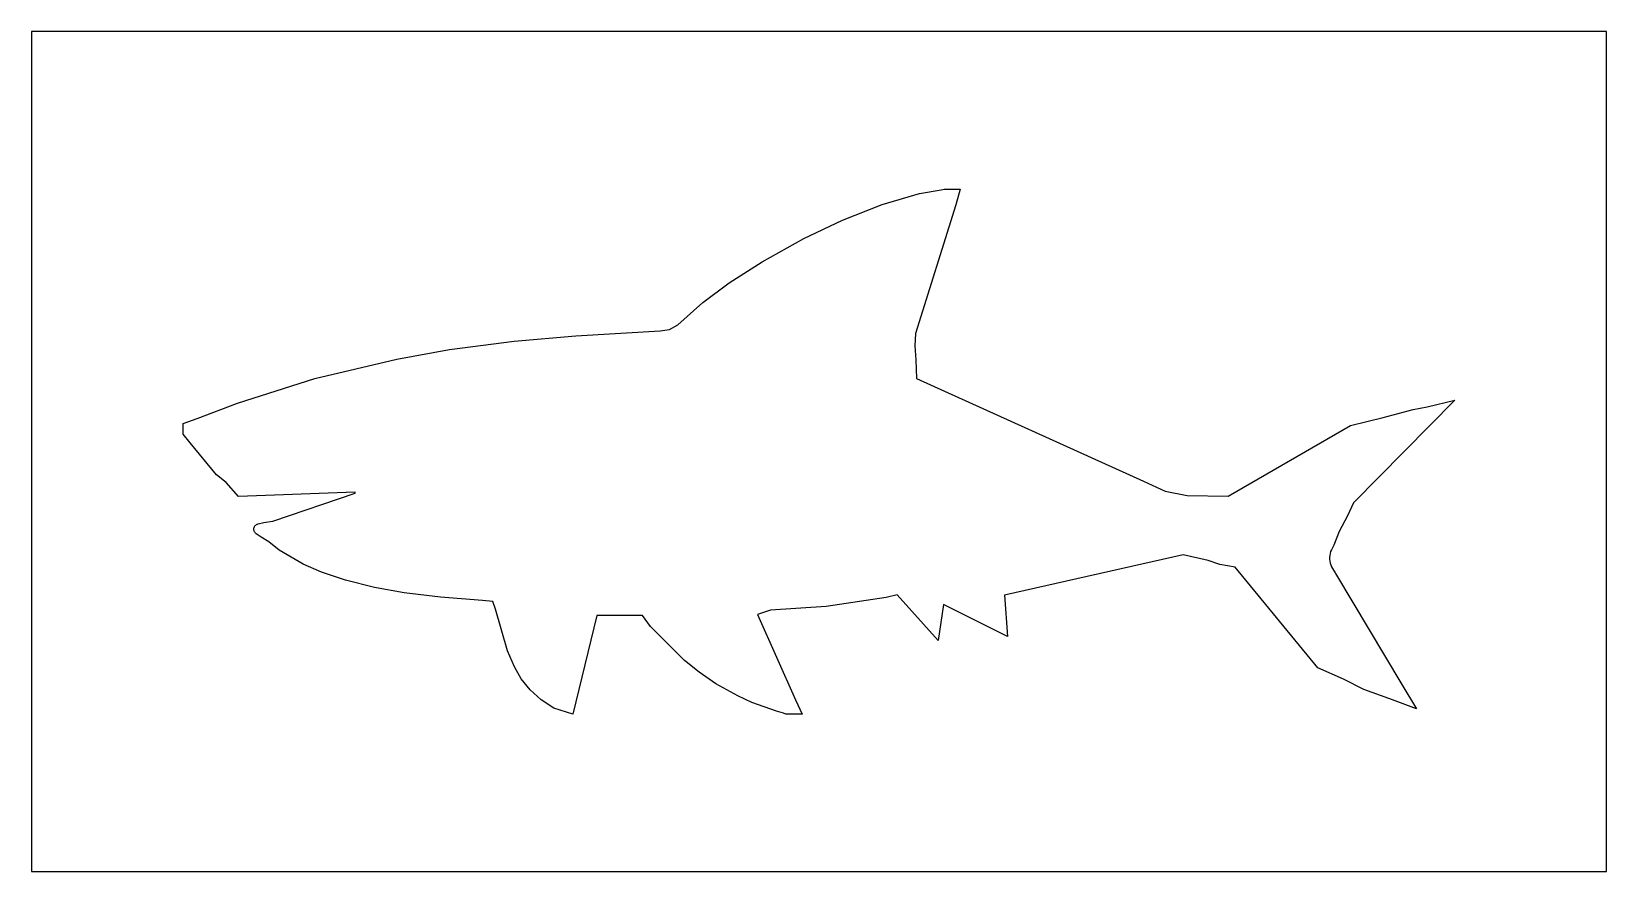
# Model space of a CAD drawing. Header units: inches. Extents: x 0 to 30, y 0 to 16.
import ezdxf

# ---------------------------------------------------------------- set-up
doc = ezdxf.new("R2010")
doc.units = ezdxf.units.IN
doc.header["$MEASUREMENT"] = 0
doc.layers.add('CUT', color=1, linetype='Continuous')

msp = doc.modelspace()

# ---------------------------------------------------------------- linework, layer by layer
at = {"layer": 'CUT'}
for points in [[(0, 0), (30, 0), (30, 16), (0, 16)], [(4.265, 6.447), (4.258, 6.455), (4.252, 6.463), (4.247, 6.472), (4.243, 6.482), (4.239, 6.492), (4.237, 6.502), (4.236, 6.513), (4.235, 6.523), (4.236, 6.533), (4.238, 6.544), (4.241, 6.554), (4.245, 6.564), (4.25, 6.573), (4.256, 6.582), (4.262, 6.59), (4.27, 6.597), (4.278, 6.604), (4.287, 6.61), (4.296, 6.614), (4.306, 6.618), (4.316, 6.621), (4.425, 6.648), (4.426, 6.649), (4.597, 6.674), (6.165, 7.207), (6.162, 7.223), (3.942, 7.145), (3.709, 7.407), (3.524, 7.558), (3.024, 8.167), (2.892, 8.333), (2.892, 8.532), (3.153, 8.627), (3.923, 8.922), (5.398, 9.392), (6.96, 9.76), (7.965, 9.94), (9.195, 10.101), (10.368, 10.205), (11.973, 10.301), (12.154, 10.326), (12.311, 10.41), (12.788, 10.836), (13.288, 11.211), (13.916, 11.615), (14.712, 12.056), (15.45, 12.407), (16.203, 12.704), (16.917, 12.917), (17.326, 12.987), (17.382, 13), (17.687, 13), (17.604, 12.699), (16.838, 10.25), (16.825, 10.013), (16.844, 9.745), (16.86, 9.392), (21.183, 7.436), (21.595, 7.244), (22.015, 7.162), (22.795, 7.15), (25.124, 8.498), (25.744, 8.647), (26.319, 8.801), (26.587, 8.848), (27.108, 8.979), (25.183, 7.023), (25.068, 6.772), (24.91, 6.474), (24.807, 6.218), (24.76, 6.129), (24.746, 6.094), (24.735, 6.059), (24.729, 6.022), (24.725, 5.985), (24.725, 5.948), (24.729, 5.912), (24.737, 5.875), (24.747, 5.84), (24.762, 5.806), (24.779, 5.773), (24.831, 5.686), (24.831, 5.686), (24.836, 5.678), (26.102, 3.565), (26.382, 3.097), (25.872, 3.29), (25.852, 3.294), (25.378, 3.465), (24.992, 3.661), (24.499, 3.879), (22.929, 5.798), (22.636, 5.845), (22.412, 5.926), (21.936, 6.029), (18.534, 5.263), (18.59, 4.477), (17.369, 5.086), (17.272, 4.398), (16.488, 5.269), (16.282, 5.222), (15.135, 5.05), (14.076, 4.977), (13.827, 4.898), (14.555, 3.27), (14.677, 3), (14.371, 3), (14.321, 3.018), (14.191, 3.052), (13.718, 3.222), (13.457, 3.343), (13.037, 3.577), (12.719, 3.794), (12.437, 4.02), (11.788, 4.664), (11.64, 4.879), (10.768, 4.879), (10.31, 3), (9.951, 3.114), (9.709, 3.268), (9.497, 3.463), (9.33, 3.667), (9.199, 3.896), (9.064, 4.205), (8.837, 4.996), (8.789, 5.143), (8.588, 5.162), (7.79, 5.223), (7.097, 5.308), (6.536, 5.412), (5.979, 5.549), (5.523, 5.7), (5.172, 5.857), (4.716, 6.12), (4.518, 6.28), (4.376, 6.37), (4.374, 6.371), (4.281, 6.433), (4.273, 6.44)]]:
    msp.add_lwpolyline(points, close=True, dxfattribs=at)

doc.saveas('drawing.dxf')
